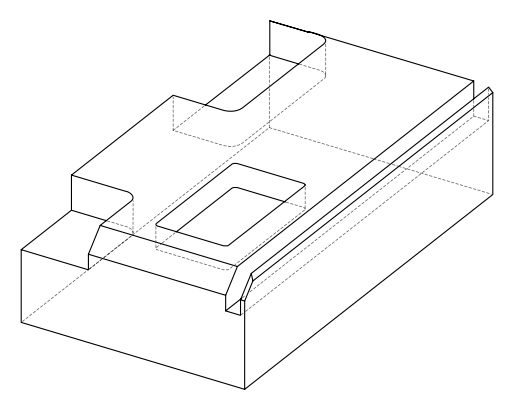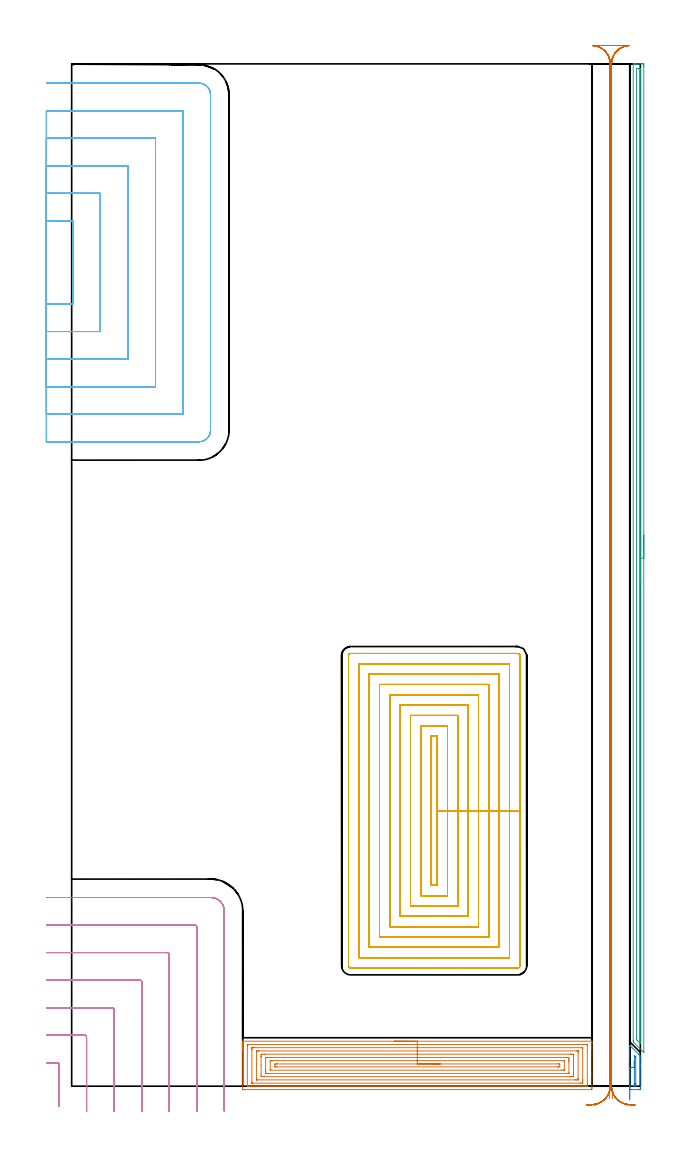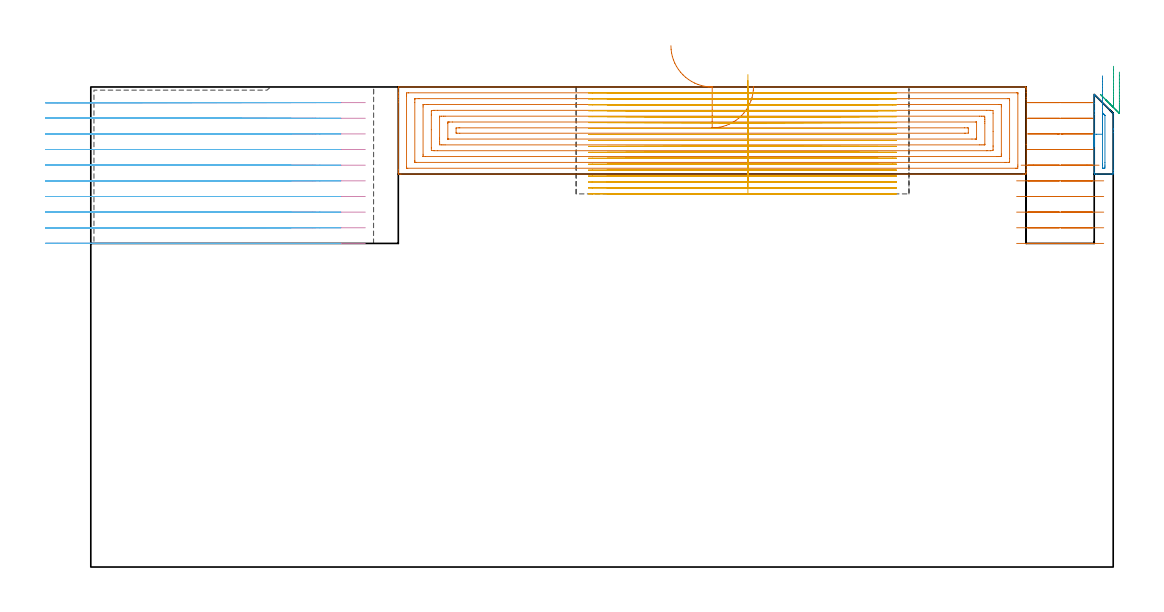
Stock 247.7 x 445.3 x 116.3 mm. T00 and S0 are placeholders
(PLAN: 7 operations, 3 tool changes, 186.8 min)
(1 AREA_MILL | FG_CHAMFER_SURFACE | UGT0205_001 | 10.03 min | 37419 mm3)
(2 AREA_MILL_1 | FG_CHAMFER_SURFACE_1 | UGT0205_001 | 0.53 min | 2422 mm3)
(3 AREA_MILL_2 | FG_CHAMFER_SURFACE_2 | UGT0205_001 | 7.03 min | 8732 mm3)
(4 MILL_CORNER_NOTCH_RECTANGULAR | CORNER_NOTCH_RECTANGULAR | NXT0201_012 | Follow Part, ap 4, ae 75% | 15.45 min | 251354 mm3)
(5 MILL_RECTANGULAR_POCKET | POCKET_RECTANGULAR_STRAIGHT | NXT0201_008 | Follow Part, ap 1.5, ae 75% | 93.04 min | 298249 mm3)
(6 MILL_SLOT | SLOT_PARTIAL_RECTANGULAR | NXT0201_012 | Follow Part, ap 4, ae 75% | 41.47 min | 444344 mm3)
(7 MILL_RECTANGULAR_SLOT | SLOT_RECTANGULAR | NXT0201_012 | Follow Part, ap 4, ae 75% | 19.19 min | 274586 mm3)
(TOOL UGT0205_001 | Chamfer Mill 20 x 3 x 45 deg. | D20 FL50 Z2)
(TOOL NXT0201_012 | ENDMILL 16mm [2P460-1600-NA 1630] | D16 FL38 Z6)
(TOOL NXT0201_008 | ENDMILL 6mm [2P460-0600-NA 1630] | D6 FL26 Z6)
(OP 1 AREA_MILL)
G17 G21 G94 G90
T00 M6
G54
G17 G0 G90 X140.55 Y19.6 S1061 M3
G43 Z126.3 H0
G94 G1 X140.588 Z125.428 F250.
X140.702 Z124.563
X140.891 Z123.712
X141.153 Z122.88
X141.487 Z122.074
X141.89 Z121.3
X142.359 Z120.564
X142.89 Z119.872
X143.479 Z119.229
X144.122 Z118.639
X144.814 Z118.108
X145.55 Z117.64
X146.324 Z117.237
X147.13 Z116.903
X147.962 Z116.641
X148.814 Z116.452
X149.678 Z116.338
X150.55 Z116.3
X226.436
X226.59 Y19.594 Z116.293
X226.6 Y19.284 Z115.984
Y18.935 Z115.634
Y18.289 Z114.984
Y17.087 Z113.784
Y16.53 Z113.224
Y5.669 Z102.367
Y-0.469 Z96.229
X226.595 Y-1.07 Z95.628
X226.59 Y-1.492 Z95.206
X226.423 Y-1.496 Z95.202
X225.99 Y-1.5 Z95.2
X75.11
X74.677 Y-1.496 Z95.202
X74.51 Y-1.492 Z95.206
X74.505 Y-1.07 Z95.628
X74.5 Y-0.468 Z96.229
Y15.928 Z112.623
Y16.53 Z113.224
Y17.087 Z113.784
Y17.41 Z114.106
Y17.967 Z114.663
Y18.289 Z114.984
Y19.285 Z115.984
X74.51 Y19.594 Z116.293
X74.664 Y19.6 Z116.3
X150.55
Y18.186 Z114.886
X224.31 Y18.185 Z114.885
X224.567 Y18.18 Z114.88
X224.59 Y18.178 Z114.878
X224.595 Y18.159 Z114.859
X224.599 Y18.128 Z114.828
X224.6 Y18.098 Z114.798
Y17.9 Z114.6
X224.599 Y0.69 Z97.39
X224.597 Y0.303 Z97.003
X224.588 Y-0.079 Z96.621
X224.204 Y-0.084 Z96.616
X224.099 Y-0.085 Z96.615
X76.79
X76.533 Y-0.08 Z96.62
X76.51 Y-0.078 Z96.622
X76.505 Y-0.059 Z96.641
X76.501 Y-0.028 Z96.672
X76.5 Y0.001 Z96.701
Y0.2 Z96.9
X76.501 Y17.41 Z114.11
X76.503 Y17.797 Z114.497
X76.512 Y18.179 Z114.879
X76.896 Y18.184 Z114.884
X77.001 Y18.185 Z114.885
X150.55 Y18.186 Z114.886
Y16.771 Z113.471
X222.174
X222.419 Y16.77 Z113.47
X222.5 Y16.768 Z113.468
X222.563 Y16.765 Z113.465
X222.59 Y16.755 Z113.455
X222.593 Y16.708 Z113.408
X222.597 Y16.53 Z113.23
X222.6 Y16.351 Z113.051
Y2.272 Z98.972
X222.598 Y1.57 Z98.27
X222.596 Y1.396 Z98.096
X222.591 Y1.339 Z98.039
X222.541 Y1.335 Z98.035
X222.419 Y1.333 Z98.033
X221.771 Y1.329 Z98.029
X221.526
X78.926
X78.681 Y1.33 Z98.03
X78.6 Y1.332 Z98.032
X78.537 Y1.335 Z98.035
X78.51 Y1.345 Z98.045
X78.507 Y1.392 Z98.092
X78.503 Y1.57 Z98.27
X78.5 Y1.749 Z98.449
Y15.828 Z112.528
X78.502 Y16.53 Z113.23
X78.504 Y16.704 Z113.404
X78.51 Y16.761 Z113.461
X78.559 Y16.764 Z113.464
X78.681 Y16.767 Z113.467
X79.329 Y16.771 Z113.471
X79.574
X150.55
Y15.357 Z112.057
X220.037
X220.472 Y15.355 Z112.055
X220.567 Y15.352 Z112.052
X220.583 Y15.351 Z112.051
X220.59 Y15.341 Z112.041
X220.594 Y15.294 Z111.994
X220.597 Y15.196 Z111.896
X220.6 Y14.803 Z111.503
Y3.33 Z100.03
X220.596 Y2.907 Z99.607
X220.593 Y2.801 Z99.501
X220.59 Y2.754 Z99.454
X220.535 Y2.75 Z99.45
X220.333 Y2.746 Z99.446
X219.741 Y2.743 Z99.443
X219.444
X81.063
X80.628 Y2.745 Z99.445
X80.533 Y2.747 Z99.447
X80.517 Y2.749 Z99.449
X80.51 Y2.758 Z99.458
X80.506 Y2.806 Z99.506
X80.503 Y2.904 Z99.604
X80.5 Y3.297 Z99.997
Y14.77 Z111.47
X80.504 Y15.193 Z111.893
X80.507 Y15.299 Z111.999
X80.51 Y15.346 Z112.046
X80.566 Y15.35 Z112.05
X80.767 Y15.354 Z112.054
X81.36 Y15.357 Z112.057
X81.656
X150.55
Y13.943 Z110.643
X217.062
X217.904 Y13.94 Z110.64
X217.955 Y13.938 Z110.638
X218.59 Y13.89 Z110.59
X218.598 Y13.255 Z109.955
X218.6 Y8.854 Z105.554
Y5.334 Z102.034
X218.599 Y5.09 Z101.79
X218.596 Y4.458 Z101.158
X218.59 Y4.21 Z100.91
X218.004 Y4.162 Z100.862
X217.955 Y4.16 Z100.86
X217.116 Y4.157 Z100.857
X217.062
X84.038
X83.197 Y4.16 Z100.86
X83.145 Y4.162 Z100.862
X82.51 Y4.21 Z100.91
X82.502 Y4.845 Z101.545
X82.5 Y9.246 Z105.946
Y12.766 Z109.466
X82.501 Y13.01 Z109.71
X82.504 Y13.642 Z110.342
X82.51 Y13.89 Z110.59
X83.096 Y13.938 Z110.638
X83.145 Y13.94 Z110.64
X83.984 Y13.943 Z110.643
X84.038
X150.55
Y12.529 Z109.229
X215.277
X215.766 Y12.528 Z109.228
X216.169 Y12.525 Z109.225
X216.565 Y12.522 Z109.222
X216.59 Y12.13 Z108.83
X216.597 Y11.708 Z108.408
X216.599 Y11.25 Z107.95
X216.6 Y10.825 Z107.525
X216.599 Y5.758 Z102.458
X216.597 Y5.652 Z102.352
X216.593 Y5.599 Z102.299
X216.59 Y5.579 Z102.279
X216.568 Y5.577 Z102.277
X216.169 Y5.573 Z102.273
X215.681 Y5.571 Z102.271
X215.277
X85.823
X85.335 Y5.572 Z102.272
X84.931 Y5.575 Z102.275
X84.535 Y5.578 Z102.278
X84.51 Y5.97 Z102.67
X84.503 Y6.392 Z103.092
X84.501 Y6.85 Z103.55
X84.5 Y7.274 Z103.974
X84.501 Y12.342 Z109.042
X84.503 Y12.448 Z109.148
X84.507 Y12.501 Z109.201
X84.51 Y12.521 Z109.221
X84.532 Y12.523 Z109.223
X84.931 Y12.527 Z109.227
X85.419 Y12.529 Z109.229
X85.823
X150.55
Y11.115 Z107.815
X214.384 Y11.114 Z107.814
X214.522
X214.57 Y11.111 Z107.811
X214.588 Y11.108 Z107.808
X214.594 Y11.1 Z107.8
X214.597 Y11.085 Z107.785
X214.6 Y11.037 Z107.737
X214.599 Y7.304 Z104.004
X214.597 Y7.162 Z103.862
X214.592 Y7.049 Z103.749
X214.587 Y6.991 Z103.691
X214.571 Y6.99 Z103.69
X214.384 Y6.986 Z103.686
X214.246 Y6.985 Z103.685
X213.491
X86.716
X86.578 Y6.986 Z103.686
X86.53 Y6.989 Z103.689
X86.512 Y6.992 Z103.692
X86.506 Y7. Z103.7
X86.503 Y7.015 Z103.715
X86.5 Y7.063 Z103.763
X86.501 Y10.796 Z107.496
X86.503 Y10.938 Z107.638
X86.508 Y11.051 Z107.751
X86.513 Y11.109 Z107.809
X86.529 Y11.11 Z107.81
X86.716 Y11.113 Z107.813
X86.854 Y11.114 Z107.814
X87.609 Y11.115 Z107.815
X150.55
Y9.7 Z106.4
X211.705
X212.389 Y9.697 Z106.397
X212.598 Y9.693 Z106.393
X212.6 Y9.49 Z106.19
Y8.61 Z105.31
X212.598 Y8.407 Z105.107
X211.918 Y8.401 Z105.101
X211.705 Y8.4 Z105.1
X89.395
X88.712 Y8.403 Z105.103
X88.502 Y8.407 Z105.107
X88.5 Y8.612 Z105.312
Y9.49 Z106.19
X88.502 Y9.693 Z106.393
X89.182 Y9.699 Z106.399
X89.395 Y9.7 Z106.4
X150.55
X151.422 Z106.438
X152.287 Z106.552
X153.138 Z106.741
X153.97 Z107.004
X154.776 Z107.337
X155.55 Z107.74
X156.286 Z108.209
X156.978 Z108.74
X157.621 Z109.329
X158.21 Z109.973
X158.742 Z110.665
X159.21 Z111.4
X159.613 Z112.174
X159.947 Z112.98
X160.209 Z113.812
X160.398 Z114.664
X160.512 Z115.529
X160.55 Z116.4
G0 Z126.3
M5
M2
(OP 2 AREA_MILL_1)
G17 G21 G94 G90
T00 M6
G54
G17 G0 G90 X243.1 Y-5.992 S1061 M3
G43 Z126.3 H0
Z104.846
G94 G1 Y-5.349 Z104.257 F250.
Y-4.657 Z103.726
Y-3.921 Z103.257
Y-3.147 Z102.854
Y-2.341 Z102.52
Y-1.509 Z102.258
Y-0.658 Z102.069
Y0.207 Z101.955
Y1.079 Z101.917
Y1.95 Z101.955
Y2.815 Z102.069
Y3.667 Z102.258
Y4.499 Z102.52
Y5.305 Z102.854
Y6.079 Z103.257
Y6.815 Z103.726
Y7.507 Z104.257
Y8.15 Z104.846
Y12.985 Z109.679
Y13.7 Z110.398
Y13.864 Z110.562
Y15.623 Z112.319
Y17.381 Z114.079
Y17.617 Z114.314
Y17.645 Z114.342
X243.11 Y17.783 Z114.477
X243.154 Y17.747 Z114.445
X247.037 Y13.864 Z110.561
X247.7 Y13.201 Z109.9
Y9.469 Z106.166
Y9.304 Z106.002
Y8.59 Z105.283
Y-0.56 Z96.137
X247.696 Y-1.081 Z95.615
X247.691 Y-1.491 Z95.205
X247.591 Y-1.494 Z95.203
X247.174 Y-1.5 Z95.2
X243.626
X243.209 Y-1.494 Z95.203
X243.109 Y-1.491 Z95.205
X243.1 Y-1.081 Z95.615
Y8.15 Z104.846
X243.626 Y8.149 Z104.849
X245.1 Y8.15 Z104.85
X245.101 Y12.985 Z109.685
X245.102 Y13.281 Z109.981
X245.106 Y13.324 Z110.024
X245.108 Y13.33 Z110.03
X245.192 Y13.251 Z109.951
X245.333 Y13.116 Z109.816
X245.4 Y13.05 Z109.75
X245.465 Y12.985 Z109.685
X245.528 Y12.92 Z109.62
X245.646 Y12.792 Z109.492
X245.69 Y12.741 Z109.441
X245.694 Y12.725 Z109.425
X245.699 Y12.689 Z109.389
X245.7 Y1.259 Z97.959
X245.699 Y0.677 Z97.377
X245.698 Y0.382 Z97.082
X245.69 Y0.083 Z96.783
X245.679 Y-0.079 Z96.621
X245.592 Y-0.081 Z96.619
X245.4 Y-0.082 Z96.618
X245.277 Y-0.08 Z96.62
X245.11 Y-0.069 Z96.631
X245.107 Y-0.023 Z96.677
X245.102 Y0.094 Z96.794
X245.1 Y0.677 Z97.377
Y0.975 Z97.675
Y8.15 Z104.85
Y8.739 Z105.493
Y9.27 Z106.185
Y9.739 Z106.921
Y10.142 Z107.695
Y10.476 Z108.501
Y10.738 Z109.333
Y10.927 Z110.185
Y11.041 Z111.049
Y11.079 Z111.921
Y11.041 Z112.793
Y10.927 Z113.657
Y10.738 Z114.509
Y10.476 Z115.341
Y10.142 Z116.147
Y9.739 Z116.921
Y9.27 Z117.657
Y8.739 Z118.349
Y8.15 Z118.992
G0 Z126.3
M5
M2
(OP 3 AREA_MILL_2)
G17 G21 G94 G90
T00 M6
G54
G17 G0 G90 X249.2 Y240. S1061 M3
G43 Z126.3 H0
Z119.9
G94 G1 Y239.962 Z119.028 F250.
Y239.848 Z118.164
Y239.659 Z117.312
Y239.397 Z116.48
Y239.063 Z115.674
Y238.66 Z114.9
Y238.192 Z114.164
Y237.66 Z113.472
Y237.071 Z112.829
Y236.428 Z112.24
Y235.736 Z111.708
Y235. Z111.24
Y234.226 Z110.837
Y233.42 Z110.503
Y232.588 Z110.241
Y231.737 Z110.052
Y230.872 Z109.938
Y230. Z109.9
Y15.225
X249.199 Y14.863 Z109.901
X249.198 Y14.822 Z109.902
X249.191 Y14.714 Z109.905
X249.117 Y14.785 Z109.981
X249.037 Y14.863 Z110.061
X244.755 Y19.145 Z114.345
X244.646 Y19.256 Z114.454
X244.607 Y19.3 Z114.493
X244.6 Y19.772 Z114.5
Y445.138
X244.602 Y445.291 Z114.488
X244.63 Y445.3 Z114.461
X244.983 Z114.116
X245.368 Z113.731
X246.013 Z113.082
X247.223 Z111.874
X247.787 Z111.307
X248.391 Z110.704
X248.674 Y445.297 Z110.421
X249.191 Y445.292 Z109.905
X249.194 Y445.215 Z109.903
X249.199 Y444.691 Z109.901
X249.2 Y444.161 Z109.9
Y230.
X247.786 Z111.314
Y18.881
X247.784 Y18.658 Z111.317
X247.781 Y18.604 Z111.319
X247.78 Y18.587 Z111.32
X247.773 Y18.589 Z111.327
X247.717 Y18.638 Z111.383
X247.663 Y18.689 Z111.437
X247.47 Y18.88 Z111.63
X246.9 Y19.45 Z112.2
X246.578 Y19.772 Z112.522
X246.253 Y20.104 Z112.847
X246.036 Y20.326 Z113.064
X246.021 Y20.442 Z113.079
X246.014 Y20.664 Z113.086
Y442.905
X246.016 Y443.129 Z113.084
X246.019 Y443.24 Z113.081
X246.021 Y443.286 Z113.079
X246.117 Y443.29 Z112.983
X246.51 Y443.298 Z112.59
X246.9 Y443.299 Z112.2
X247.396 Z111.704
X247.646 Y443.295 Z111.454
X247.745 Y443.29 Z111.355
X247.779 Y443.286 Z111.321
X247.781 Y443.239 Z111.319
X247.784 Y443.129 Z111.316
X247.786 Y442.907 Z111.314
Y230.
Y229.128 Z111.352
Y228.264 Z111.466
Y227.412 Z111.655
Y226.58 Z111.917
Y225.774 Z112.251
Y225. Z112.654
Y224.264 Z113.123
Y223.572 Z113.654
Y222.929 Z114.243
Y222.34 Z114.886
Y221.809 Z115.578
Y221.34 Z116.314
Y220.937 Z117.088
Y220.603 Z117.894
Y220.341 Z118.726
Y220.152 Z119.578
Y220.038 Z120.443
Y220. Z121.314
G0 Z126.3
M5
M2
(OP 4 MILL_CORNER_NOTCH_RECTANGULAR)
G17 G21 G94 G90
T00 M6
G54
G17 G0 G90 X-5.5 Y-8.809 S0 M3
G43 Z126.3 H1
Z112.512
G94 G1 Y-5.809 F250.
Y9.406 F500.
G3 X-6.294 Y10.2 R0.8
G1 X-8.
X-11. F250.
G0 Z126.3
X6.513 Y-11.
Z112.512
G1 X6.501 Y-8.
X6.5 Y-7.746 F500.
Y21.406
G3 X5.706 Y22.2 R0.8
G1 X-8.
X-11. F250.
G0 Z126.3
X18.517 Y-11.
Z112.512
G1 X18.501 Y-8.
X18.5 Y-7.746 F500.
Y33.405
G3 X17.705 Y34.2 R0.8
G1 X-8.
X-11. F250.
G0 Z126.3
X30.522 Y-11.
Z112.512
G1 X30.501 Y-8.
X30.5 Y-7.746 F500.
Y45.405
G3 X29.705 Y46.2 R0.8
G1 X-8.
X-11. F250.
G0 Z126.3
X42.533 Y-11.
Z112.512
G1 X42.501 Y-8.
G2 X42.5 Y-7.746 R24. F500.
G1 Y57.405
G3 X41.705 Y58.2 R0.8
G1 X-8.
X-11. F250.
G0 Z126.3
X54.566 Y-10.999
Z112.512
G1 X54.503 Y-8.
G2 X54.5 Y-7.746 R12. F500.
G1 Y69.404
G3 X53.704 Y70.2 R0.8
G1 X-8.
X-11. F250.
G0 Z126.3
X66.5 Y-10.746
Z112.512
G1 Y-7.746
Y76.3 F500.
G3 X60.6 Y82.2 R5.9
G1 X-8.
X-11. F250.
G0 Z126.3
X-5.5 Y-8.809
Z108.721
G1 Y-5.809
Y9.406 F500.
G3 X-6.294 Y10.2 R0.8
G1 X-8.
X-11. F250.
G0 Z126.3
X6.513 Y-11.
Z108.721
G1 X6.501 Y-8.
X6.5 Y-7.746 F500.
Y21.406
G3 X5.706 Y22.2 R0.8
G1 X-8.
X-11. F250.
G0 Z126.3
X18.517 Y-11.
Z108.721
G1 X18.501 Y-8.
X18.5 Y-7.746 F500.
Y33.405
G3 X17.705 Y34.2 R0.8
G1 X-8.
X-11. F250.
G0 Z126.3
X30.522 Y-11.
Z108.721
G1 X30.501 Y-8.
X30.5 Y-7.746 F500.
Y45.405
G3 X29.705 Y46.2 R0.8
G1 X-8.
X-11. F250.
G0 Z126.3
X42.533 Y-11.
Z108.721
G1 X42.501 Y-8.
G2 X42.5 Y-7.746 R24. F500.
G1 Y57.405
G3 X41.705 Y58.2 R0.8
G1 X-8.
X-11. F250.
G0 Z126.3
X54.566 Y-10.999
Z108.721
G1 X54.503 Y-8.
G2 X54.5 Y-7.746 R12. F500.
G1 Y69.404
G3 X53.704 Y70.2 R0.8
G1 X-8.
X-11. F250.
G0 Z126.3
X66.5 Y-10.746
Z108.721
G1 Y-7.746
Y76.3 F500.
G3 X60.6 Y82.2 R5.9
G1 X-8.
X-11. F250.
G0 Z126.3
X-5.5 Y-8.809
Z104.931
G1 Y-5.809
Y9.406 F500.
G3 X-6.294 Y10.2 R0.8
G1 X-8.
X-11. F250.
G0 Z126.3
X6.513 Y-11.
Z104.931
G1 X6.501 Y-8.
X6.5 Y-7.746 F500.
Y21.406
G3 X5.706 Y22.2 R0.8
G1 X-8.
X-11. F250.
G0 Z126.3
X18.517 Y-11.
Z104.931
G1 X18.501 Y-8.
X18.5 Y-7.746 F500.
Y33.405
G3 X17.705 Y34.2 R0.8
G1 X-8.
X-11. F250.
G0 Z126.3
X30.522 Y-11.
Z104.931
G1 X30.501 Y-8.
X30.5 Y-7.746 F500.
Y45.405
G3 X29.705 Y46.2 R0.8
G1 X-8.
X-11. F250.
G0 Z126.3
X42.533 Y-11.
Z104.931
G1 X42.501 Y-8.
G2 X42.5 Y-7.746 R24. F500.
G1 Y57.405
G3 X41.705 Y58.2 R0.8
G1 X-8.
X-11. F250.
G0 Z126.3
X54.566 Y-10.999
Z104.931
G1 X54.503 Y-8.
G2 X54.5 Y-7.746 R12. F500.
G1 Y69.404
G3 X53.704 Y70.2 R0.8
G1 X-8.
X-11. F250.
G0 Z126.3
X66.5 Y-10.746
Z104.931
G1 Y-7.746
Y76.3 F500.
G3 X60.6 Y82.2 R5.9
G1 X-8.
X-11. F250.
G0 Z126.3
X-5.5 Y-8.809
Z101.141
G1 Y-5.809
Y9.406 F500.
G3 X-6.294 Y10.2 R0.8
G1 X-8.
X-11. F250.
G0 Z126.3
X6.5 Y-11.
Z101.141
G1 Y-8.
Y21.406 F500.
G3 X5.706 Y22.2 R0.8
G1 X-8.
X-11. F250.
G0 Z126.3
X18.5 Y-11.
Z101.141
G1 Y-8.
Y33.405 F500.
G3 X17.705 Y34.2 R0.8
G1 X-8.
X-11. F250.
G0 Z126.3
X30.5 Y-11.
Z101.141
G1 Y-8.
Y45.405 F500.
G3 X29.705 Y46.2 R0.8
G1 X-8.
X-11. F250.
G0 Z126.3
X42.5 Y-11.
Z101.141
G1 Y-8.
Y57.405 F500.
G3 X41.705 Y58.2 R0.8
G1 X-8.
X-11. F250.
G0 Z126.3
X54.5 Y-11.
Z101.141
G1 Y-8.
Y69.404 F500.
G3 X53.704 Y70.2 R0.8
G1 X-8.
X-11. F250.
G0 Z126.3
X66.5 Y-11.
Z101.141
G1 Y-8.
Y76.3 F500.
G3 X60.6 Y82.2 R5.9
G1 X-8.
X-11. F250.
G0 Z126.3
X-5.5 Y-8.809
Z97.351
G1 Y-5.809
Y9.406 F500.
G3 X-6.294 Y10.2 R0.8
G1 X-8.
X-11. F250.
G0 Z126.3
X6.5 Y-11.
Z97.351
G1 Y-8.
Y21.406 F500.
G3 X5.706 Y22.2 R0.8
G1 X-8.
X-11. F250.
G0 Z126.3
X18.5 Y-11.
Z97.351
G1 Y-8.
Y33.405 F500.
G3 X17.705 Y34.2 R0.8
G1 X-8.
X-11. F250.
G0 Z126.3
X30.5 Y-11.
Z97.351
G1 Y-8.
Y45.405 F500.
G3 X29.705 Y46.2 R0.8
G1 X-8.
X-11. F250.
G0 Z126.3
X42.5 Y-11.
Z97.351
G1 Y-8.
Y57.405 F500.
G3 X41.705 Y58.2 R0.8
G1 X-8.
X-11. F250.
G0 Z126.3
X54.5 Y-11.
Z97.351
G1 Y-8.
Y69.404 F500.
G3 X53.704 Y70.2 R0.8
G1 X-8.
X-11. F250.
G0 Z126.3
X66.5 Y-11.
Z97.351
G1 Y-8.
Y76.3 F500.
G3 X60.6 Y82.2 R5.9
G1 X-8.
X-11. F250.
G0 Z126.3
X-5.5 Y-8.809
Z93.561
G1 Y-5.809
Y9.406 F500.
G3 X-6.294 Y10.2 R0.8
G1 X-8.
X-11. F250.
G0 Z126.3
X6.5 Y-11.
Z93.561
G1 Y-8.
Y21.406 F500.
G3 X5.706 Y22.2 R0.8
G1 X-8.
X-11. F250.
G0 Z126.3
X18.5 Y-11.
Z93.561
G1 Y-8.
Y33.405 F500.
G3 X17.705 Y34.2 R0.8
G1 X-8.
X-11. F250.
G0 Z126.3
X30.5 Y-11.
Z93.561
G1 Y-8.
Y45.405 F500.
G3 X29.705 Y46.2 R0.8
G1 X-8.
X-11. F250.
G0 Z126.3
X42.5 Y-11.
Z93.561
G1 Y-8.
Y57.405 F500.
G3 X41.705 Y58.2 R0.8
G1 X-8.
X-11. F250.
G0 Z126.3
X54.5 Y-11.
Z93.561
G1 Y-8.
Y69.404 F500.
G3 X53.704 Y70.2 R0.8
G1 X-8.
X-11. F250.
G0 Z126.3
X66.5 Y-11.
Z93.561
G1 Y-8.
Y76.3 F500.
G3 X60.6 Y82.2 R5.9
G1 X-8.
X-11. F250.
G0 Z126.3
X-5.5 Y-8.809
Z89.771
G1 Y-5.809
Y9.406 F500.
G3 X-6.294 Y10.2 R0.8
G1 X-8.
X-11. F250.
G0 Z126.3
X6.5 Y-11.
Z89.771
G1 Y-8.
Y21.406 F500.
G3 X5.706 Y22.2 R0.8
G1 X-8.
X-11. F250.
G0 Z126.3
X18.5 Y-11.
Z89.771
G1 Y-8.
Y33.405 F500.
G3 X17.705 Y34.2 R0.8
G1 X-8.
X-11. F250.
G0 Z126.3
X30.5 Y-11.
Z89.771
G1 Y-8.
Y45.405 F500.
G3 X29.705 Y46.2 R0.8
G1 X-8.
X-11. F250.
G0 Z126.3
X42.5 Y-11.
Z89.771
G1 Y-8.
Y57.405 F500.
G3 X41.705 Y58.2 R0.8
G1 X-8.
X-11. F250.
G0 Z126.3
X54.5 Y-11.
Z89.771
G1 Y-8.
Y69.404 F500.
G3 X53.704 Y70.2 R0.8
G1 X-8.
X-11. F250.
G0 Z126.3
X66.5 Y-11.
Z89.771
G1 Y-8.
Y76.3 F500.
G3 X60.6 Y82.2 R5.9
G1 X-8.
X-11. F250.
G0 Z126.3
X-5.5 Y-8.809
Z85.98
G1 Y-5.809
Y9.406 F500.
G3 X-6.294 Y10.2 R0.8
G1 X-8.
X-11. F250.
G0 Z126.3
X6.5 Y-11.
Z85.98
G1 Y-8.
Y21.406 F500.
G3 X5.706 Y22.2 R0.8
G1 X-8.
X-11. F250.
G0 Z126.3
X18.5 Y-11.
Z85.98
G1 Y-8.
Y33.405 F500.
G3 X17.705 Y34.2 R0.8
G1 X-8.
X-11. F250.
G0 Z126.3
X30.5 Y-11.
Z85.98
G1 Y-8.
Y45.405 F500.
G3 X29.705 Y46.2 R0.8
G1 X-8.
X-11. F250.
G0 Z126.3
X42.5 Y-11.
Z85.98
G1 Y-8.
Y57.405 F500.
G3 X41.705 Y58.2 R0.8
G1 X-8.
X-11. F250.
G0 Z126.3
X54.5 Y-11.
Z85.98
G1 Y-8.
Y69.404 F500.
G3 X53.704 Y70.2 R0.8
G1 X-8.
X-11. F250.
G0 Z126.3
X66.5 Y-11.
Z85.98
G1 Y-8.
Y76.3 F500.
G3 X60.6 Y82.2 R5.9
G1 X-8.
X-11. F250.
G0 Z126.3
X-5.5 Y-8.809
Z82.19
G1 Y-5.809
Y9.406 F500.
G3 X-6.294 Y10.2 R0.8
G1 X-8.
X-11. F250.
G0 Z126.3
X6.5 Y-11.
Z82.19
G1 Y-8.
Y21.406 F500.
G3 X5.706 Y22.2 R0.8
G1 X-8.
X-11. F250.
G0 Z126.3
X18.5 Y-11.
Z82.19
G1 Y-8.
Y33.405 F500.
G3 X17.705 Y34.2 R0.8
G1 X-8.
X-11. F250.
G0 Z126.3
X30.5 Y-11.
Z82.19
G1 Y-8.
Y45.405 F500.
G3 X29.705 Y46.2 R0.8
G1 X-8.
X-11. F250.
G0 Z126.3
X42.5 Y-11.
Z82.19
G1 Y-8.
Y57.405 F500.
G3 X41.705 Y58.2 R0.8
G1 X-8.
X-11. F250.
G0 Z126.3
X54.5 Y-11.
Z82.19
G1 Y-8.
Y69.404 F500.
G3 X53.704 Y70.2 R0.8
G1 X-8.
X-11. F250.
G0 Z126.3
X66.5 Y-11.
Z82.19
G1 Y-8.
Y76.3 F500.
G3 X60.6 Y82.2 R5.9
G1 X-8.
X-11. F250.
G0 Z126.3
X-5.5 Y-8.809
Z78.4
G1 Y-5.809
Y9.406 F500.
G3 X-6.294 Y10.2 R0.8
G1 X-8.
X-11. F250.
G0 Z126.3
X6.5 Y-11.
Z78.4
G1 Y-8.
Y21.406 F500.
G3 X5.706 Y22.2 R0.8
G1 X-8.
X-11. F250.
G0 Z126.3
X18.5 Y-11.
Z78.4
G1 Y-8.
Y33.405 F500.
G3 X17.705 Y34.2 R0.8
G1 X-8.
X-11. F250.
G0 Z126.3
X30.5 Y-11.
Z78.4
G1 Y-8.
Y45.405 F500.
G3 X29.705 Y46.2 R0.8
G1 X-8.
X-11. F250.
G0 Z126.3
X42.5 Y-11.
Z78.4
G1 Y-8.
Y57.405 F500.
G3 X41.705 Y58.2 R0.8
G1 X-8.
X-11. F250.
G0 Z126.3
X54.5 Y-11.
Z78.4
G1 Y-8.
Y69.404 F500.
G3 X53.704 Y70.2 R0.8
G1 X-8.
X-11. F250.
G0 Z126.3
X66.5 Y-11.
Z78.4
G1 Y-8.
Y76.3 F500.
G3 X60.6 Y82.2 R5.9
G1 X-8.
X-11. F250.
G0 Z126.3
M5
M2
(OP 5 MILL_RECTANGULAR_POCKET)
G17 G21 G94 G90
T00 M6
G54
G17 G0 G90 X159.2 Y103.433 S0 M3
G43 Z126.3 H1
Z119.302
G94 G1 Y120. Z114.863 F250.
Y152.5 F500.
X156.6
Y87.5
X159.2
Y120.
X163.7
Y157.
X152.1
Y83.
X163.7
Y120.
X168.2
Y161.5
X147.6
Y78.5
X168.2
Y120.
X172.7
Y166.
X143.1
Y74.
X172.7
Y120.
X177.2
Y170.5
X138.6
Y69.5
X177.2
Y120.
X181.7
Y175.
X134.1
Y65.
X181.7
Y120.
X186.2
Y179.5
X129.6
Y60.5
X186.2
Y120.
X190.7
Y184.
X125.1
Y56.
X190.7
Y120.
X195.2
Y187.6
G3 X194.3 Y188.5 R0.9
G1 X121.5
G3 X120.6 Y187.6 R0.9
G1 Y52.4
G3 X121.5 Y51.5 R0.9
G1 X194.3
G3 X195.2 Y52.4 R0.9
G1 Y120.
Y121.
G0 X159.2 Y103.433 Z117.863
G1 Y120. Z113.424 F250.
Y152.5 F500.
X156.6
Y87.5
X159.2
Y120.
X163.7
Y157.
X152.1
Y83.
X163.7
Y120.
X168.2
Y161.5
X147.6
Y78.5
X168.2
Y120.
X172.7
Y166.
X143.1
Y74.
X172.7
Y120.
X177.2
Y170.5
X138.6
Y69.5
X177.2
Y120.
X181.7
Y175.
X134.1
Y65.
X181.7
Y120.
X186.2
Y179.5
X129.6
Y60.5
X186.2
Y120.
X190.7
Y184.
X125.1
Y56.
X190.7
Y120.
X195.2
Y187.6
G3 X194.3 Y188.5 R0.9
G1 X121.5
G3 X120.6 Y187.6 R0.9
G1 Y52.4
G3 X121.5 Y51.5 R0.9
G1 X194.3
G3 X195.2 Y52.4 R0.9
G1 Y120.
Y121.
G0 X159.2 Y103.433 Z116.424
G1 Y120. Z111.985 F250.
Y152.5 F500.
X156.6
Y87.5
X159.2
Y120.
X163.7
Y157.
X152.1
Y83.
X163.7
Y120.
X168.2
Y161.5
X147.6
Y78.5
X168.2
Y120.
X172.7
Y166.
X143.1
Y74.
X172.7
Y120.
X177.2
Y170.5
X138.6
Y69.5
X177.2
Y120.
X181.7
Y175.
X134.1
Y65.
X181.7
Y120.
X186.2
Y179.5
X129.6
Y60.5
X186.2
Y120.
X190.7
Y184.
X125.1
Y56.
X190.7
Y120.
X195.2
Y187.6
G3 X194.3 Y188.5 R0.9
G1 X121.5
G3 X120.6 Y187.6 R0.9
G1 Y52.4
G3 X121.5 Y51.5 R0.9
G1 X194.3
G3 X195.2 Y52.4 R0.9
G1 Y120.
Y121.
G0 X159.2 Y103.433 Z114.985
G1 Y120. Z110.546 F250.
Y152.5 F500.
X156.6
Y87.5
X159.2
Y120.
X163.7
Y157.
X152.1
Y83.
X163.7
Y120.
X168.2
Y161.5
X147.6
Y78.5
X168.2
Y120.
X172.7
Y166.
X143.1
Y74.
X172.7
Y120.
X177.2
Y170.5
X138.6
Y69.5
X177.2
Y120.
X181.7
Y175.
X134.1
Y65.
X181.7
Y120.
X186.2
Y179.5
X129.6
Y60.5
X186.2
Y120.
X190.7
Y184.
X125.1
Y56.
X190.7
Y120.
X195.2
Y187.6
G3 X194.3 Y188.5 R0.9
G1 X121.5
G3 X120.6 Y187.6 R0.9
G1 Y52.4
G3 X121.5 Y51.5 R0.9
G1 X194.3
G3 X195.2 Y52.4 R0.9
G1 Y120.
Y121.
G0 X159.2 Y103.433 Z113.546
G1 Y120. Z109.107 F250.
Y152.5 F500.
X156.6
Y87.5
X159.2
Y120.
X163.7
Y157.
X152.1
Y83.
X163.7
Y120.
X168.2
Y161.5
X147.6
Y78.5
X168.2
Y120.
X172.7
Y166.
X143.1
Y74.
X172.7
Y120.
X177.2
Y170.5
X138.6
Y69.5
X177.2
Y120.
X181.7
Y175.
X134.1
Y65.
X181.7
Y120.
X186.2
Y179.5
X129.6
Y60.5
X186.2
Y120.
X190.7
Y184.
X125.1
Y56.
X190.7
Y120.
X195.2
Y187.6
G3 X194.3 Y188.5 R0.9
G1 X121.5
G3 X120.6 Y187.6 R0.9
G1 Y52.4
G3 X121.5 Y51.5 R0.9
G1 X194.3
G3 X195.2 Y52.4 R0.9
G1 Y120.
Y121.
G0 X159.2 Y103.433 Z112.107
G1 Y120. Z107.668 F250.
Y152.5 F500.
X156.6
Y87.5
X159.2
Y120.
X163.7
Y157.
X152.1
Y83.
X163.7
Y120.
X168.2
Y161.5
X147.6
Y78.5
X168.2
Y120.
X172.7
Y166.
X143.1
Y74.
X172.7
Y120.
X177.2
Y170.5
X138.6
Y69.5
X177.2
Y120.
X181.7
Y175.
X134.1
Y65.
X181.7
Y120.
X186.2
Y179.5
X129.6
Y60.5
X186.2
Y120.
X190.7
Y184.
X125.1
Y56.
X190.7
Y120.
X195.2
Y187.6
G3 X194.3 Y188.5 R0.9
G1 X121.5
G3 X120.6 Y187.6 R0.9
G1 Y52.4
G3 X121.5 Y51.5 R0.9
G1 X194.3
G3 X195.2 Y52.4 R0.9
G1 Y120.
Y121.
G0 X159.2 Y103.433 Z110.668
G1 Y120. Z106.229 F250.
Y152.5 F500.
X156.6
Y87.5
X159.2
Y120.
X163.7
Y157.
X152.1
Y83.
X163.7
Y120.
X168.2
Y161.5
X147.6
Y78.5
X168.2
Y120.
X172.7
Y166.
X143.1
Y74.
X172.7
Y120.
X177.2
Y170.5
X138.6
Y69.5
X177.2
Y120.
X181.7
Y175.
X134.1
Y65.
X181.7
Y120.
X186.2
Y179.5
X129.6
Y60.5
X186.2
Y120.
X190.7
Y184.
X125.1
Y56.
X190.7
Y120.
X195.2
Y187.6
G3 X194.3 Y188.5 R0.9
G1 X121.5
G3 X120.6 Y187.6 R0.9
G1 Y52.4
G3 X121.5 Y51.5 R0.9
G1 X194.3
G3 X195.2 Y52.4 R0.9
G1 Y120.
Y121.
G0 X159.2 Y103.433 Z109.229
G1 Y120. Z104.79 F250.
Y152.5 F500.
X156.6
Y87.5
X159.2
Y120.
X163.7
Y157.
X152.1
Y83.
X163.7
Y120.
X168.2
Y161.5
X147.6
Y78.5
X168.2
Y120.
X172.7
Y166.
X143.1
Y74.
X172.7
Y120.
X177.2
Y170.5
X138.6
Y69.5
X177.2
Y120.
X181.7
Y175.
X134.1
Y65.
X181.7
Y120.
X186.2
Y179.5
X129.6
Y60.5
X186.2
Y120.
X190.7
Y184.
X125.1
Y56.
X190.7
Y120.
X195.2
Y187.6
G3 X194.3 Y188.5 R0.9
G1 X121.5
G3 X120.6 Y187.6 R0.9
G1 Y52.4
G3 X121.5 Y51.5 R0.9
G1 X194.3
G3 X195.2 Y52.4 R0.9
G1 Y120.
Y121.
G0 X159.2 Y103.433 Z107.79
G1 Y120. Z103.351 F250.
Y152.5 F500.
X156.6
Y87.5
X159.2
Y120.
X163.7
Y157.
X152.1
Y83.
X163.7
Y120.
X168.2
Y161.5
X147.6
Y78.5
X168.2
Y120.
X172.7
Y166.
X143.1
Y74.
X172.7
Y120.
X177.2
Y170.5
X138.6
Y69.5
X177.2
Y120.
X181.7
Y175.
X134.1
Y65.
X181.7
Y120.
X186.2
Y179.5
X129.6
Y60.5
X186.2
Y120.
X190.7
Y184.
X125.1
Y56.
X190.7
Y120.
X195.2
Y187.6
G3 X194.3 Y188.5 R0.9
G1 X121.5
G3 X120.6 Y187.6 R0.9
G1 Y52.4
G3 X121.5 Y51.5 R0.9
G1 X194.3
G3 X195.2 Y52.4 R0.9
G1 Y120.
Y121.
G0 X159.2 Y103.433 Z106.351
G1 Y120. Z101.912 F250.
Y152.5 F500.
X156.6
Y87.5
X159.2
Y120.
X163.7
Y157.
X152.1
Y83.
X163.7
Y120.
X168.2
Y161.5
X147.6
Y78.5
X168.2
Y120.
X172.7
Y166.
X143.1
Y74.
X172.7
Y120.
X177.2
Y170.5
X138.6
Y69.5
X177.2
Y120.
X181.7
Y175.
X134.1
Y65.
X181.7
Y120.
X186.2
Y179.5
X129.6
Y60.5
X186.2
Y120.
X190.7
Y184.
X125.1
Y56.
X190.7
Y120.
X195.2
Y187.6
G3 X194.3 Y188.5 R0.9
G1 X121.5
G3 X120.6 Y187.6 R0.9
G1 Y52.4
G3 X121.5 Y51.5 R0.9
G1 X194.3
G3 X195.2 Y52.4 R0.9
G1 Y120.
Y121.
G0 X159.2 Y103.433 Z104.912
G1 Y120. Z100.473 F250.
Y152.5 F500.
X156.6
Y87.5
X159.2
Y120.
X163.7
Y157.
X152.1
Y83.
X163.7
Y120.
X168.2
Y161.5
X147.6
Y78.5
X168.2
Y120.
X172.7
Y166.
X143.1
Y74.
X172.7
Y120.
X177.2
Y170.5
X138.6
Y69.5
X177.2
Y120.
X181.7
Y175.
X134.1
Y65.
X181.7
Y120.
X186.2
Y179.5
X129.6
Y60.5
X186.2
Y120.
X190.7
Y184.
X125.1
Y56.
X190.7
Y120.
X195.2
Y187.6
G3 X194.3 Y188.5 R0.9
G1 X121.5
G3 X120.6 Y187.6 R0.9
G1 Y52.4
G3 X121.5 Y51.5 R0.9
G1 X194.3
G3 X195.2 Y52.4 R0.9
G1 Y120.
Y121.
G0 X159.2 Y103.433 Z103.473
G1 Y120. Z99.034 F250.
Y152.5 F500.
X156.6
Y87.5
X159.2
Y120.
X163.7
Y157.
X152.1
Y83.
X163.7
Y120.
X168.2
Y161.5
X147.6
Y78.5
X168.2
Y120.
X172.7
Y166.
X143.1
Y74.
X172.7
Y120.
X177.2
Y170.5
X138.6
Y69.5
X177.2
Y120.
X181.7
Y175.
X134.1
Y65.
X181.7
Y120.
X186.2
Y179.5
X129.6
Y60.5
X186.2
Y120.
X190.7
Y184.
X125.1
Y56.
X190.7
Y120.
X195.2
Y187.6
G3 X194.3 Y188.5 R0.9
G1 X121.5
G3 X120.6 Y187.6 R0.9
G1 Y52.4
G3 X121.5 Y51.5 R0.9
G1 X194.3
G3 X195.2 Y52.4 R0.9
G1 Y120.
Y121.
G0 X159.2 Y103.433 Z102.034
G1 Y120. Z97.595 F250.
Y152.5 F500.
X156.6
Y87.5
X159.2
Y120.
X163.7
Y157.
X152.1
Y83.
X163.7
Y120.
X168.2
Y161.5
X147.6
Y78.5
X168.2
Y120.
X172.7
Y166.
X143.1
Y74.
X172.7
Y120.
X177.2
Y170.5
X138.6
Y69.5
X177.2
Y120.
X181.7
Y175.
X134.1
Y65.
X181.7
Y120.
X186.2
Y179.5
X129.6
Y60.5
X186.2
Y120.
X190.7
Y184.
X125.1
Y56.
X190.7
Y120.
X195.2
Y187.6
G3 X194.3 Y188.5 R0.9
G1 X121.5
G3 X120.6 Y187.6 R0.9
G1 Y52.4
G3 X121.5 Y51.5 R0.9
G1 X194.3
G3 X195.2 Y52.4 R0.9
G1 Y120.
Y121.
G0 X159.2 Y103.433 Z100.595
G1 Y120. Z96.156 F250.
Y152.5 F500.
X156.6
Y87.5
X159.2
Y120.
X163.7
Y157.
X152.1
Y83.
X163.7
Y120.
X168.2
Y161.5
X147.6
Y78.5
X168.2
Y120.
X172.7
Y166.
X143.1
Y74.
X172.7
Y120.
X177.2
Y170.5
X138.6
Y69.5
X177.2
Y120.
X181.7
Y175.
X134.1
Y65.
X181.7
Y120.
X186.2
Y179.5
X129.6
Y60.5
X186.2
Y120.
X190.7
Y184.
X125.1
Y56.
X190.7
Y120.
X195.2
Y187.6
G3 X194.3 Y188.5 R0.9
G1 X121.5
G3 X120.6 Y187.6 R0.9
G1 Y52.4
G3 X121.5 Y51.5 R0.9
G1 X194.3
G3 X195.2 Y52.4 R0.9
G1 Y120.
Y121.
G0 X159.2 Y103.433 Z99.156
G1 Y120. Z94.717 F250.
Y152.5 F500.
X156.6
Y87.5
X159.2
Y120.
X163.7
Y157.
X152.1
Y83.
X163.7
Y120.
X168.2
Y161.5
X147.6
Y78.5
X168.2
Y120.
X172.7
Y166.
X143.1
Y74.
X172.7
Y120.
X177.2
Y170.5
X138.6
Y69.5
X177.2
Y120.
X181.7
Y175.
X134.1
Y65.
X181.7
Y120.
X186.2
Y179.5
X129.6
Y60.5
X186.2
Y120.
X190.7
Y184.
X125.1
Y56.
X190.7
Y120.
X195.2
Y187.6
G3 X194.3 Y188.5 R0.9
G1 X121.5
G3 X120.6 Y187.6 R0.9
G1 Y52.4
G3 X121.5 Y51.5 R0.9
G1 X194.3
G3 X195.2 Y52.4 R0.9
G1 Y120.
Y121.
G0 X159.2 Y103.433 Z97.717
G1 Y120. Z93.278 F250.
Y152.5 F500.
X156.6
Y87.5
X159.2
Y120.
X163.7
Y157.
X152.1
Y83.
X163.7
Y120.
X168.2
Y161.5
X147.6
Y78.5
X168.2
Y120.
X172.7
Y166.
X143.1
Y74.
X172.7
Y120.
X177.2
Y170.5
X138.6
Y69.5
X177.2
Y120.
X181.7
Y175.
X134.1
Y65.
X181.7
Y120.
X186.2
Y179.5
X129.6
Y60.5
X186.2
Y120.
X190.7
Y184.
X125.1
Y56.
X190.7
Y120.
X195.2
Y187.6
G3 X194.3 Y188.5 R0.9
G1 X121.5
G3 X120.6 Y187.6 R0.9
G1 Y52.4
G3 X121.5 Y51.5 R0.9
G1 X194.3
G3 X195.2 Y52.4 R0.9
G1 Y120.
Y121.
G0 X159.2 Y103.433 Z96.278
G1 Y120. Z91.839 F250.
Y152.5 F500.
X156.6
Y87.5
X159.2
Y120.
X163.7
Y157.
X152.1
Y83.
X163.7
Y120.
X168.2
Y161.5
X147.6
Y78.5
X168.2
Y120.
X172.7
Y166.
X143.1
Y74.
X172.7
Y120.
X177.2
Y170.5
X138.6
Y69.5
X177.2
Y120.
X181.7
Y175.
X134.1
Y65.
X181.7
Y120.
X186.2
Y179.5
X129.6
Y60.5
X186.2
Y120.
X190.7
Y184.
X125.1
Y56.
X190.7
Y120.
X195.2
Y187.6
G3 X194.3 Y188.5 R0.9
G1 X121.5
G3 X120.6 Y187.6 R0.9
G1 Y52.4
G3 X121.5 Y51.5 R0.9
G1 X194.3
G3 X195.2 Y52.4 R0.9
G1 Y120.
Y121.
G0 X159.2 Y103.433 Z94.839
G1 Y120. Z90.4 F250.
Y152.5 F500.
X156.6
Y87.5
X159.2
Y120.
X163.7
Y157.
X152.1
Y83.
X163.7
Y120.
X168.2
Y161.5
X147.6
Y78.5
X168.2
Y120.
X172.7
Y166.
X143.1
Y74.
X172.7
Y120.
X177.2
Y170.5
X138.6
Y69.5
X177.2
Y120.
X181.7
Y175.
X134.1
Y65.
X181.7
Y120.
X186.2
Y179.5
X129.6
Y60.5
X186.2
Y120.
X190.7
Y184.
X125.1
Y56.
X190.7
Y120.
X195.2
Y187.6
G3 X194.3 Y188.5 R0.9
G1 X121.5
G3 X120.6 Y187.6 R0.9
G1 Y52.4
G3 X121.5 Y51.5 R0.9
G1 X194.3
G3 X195.2 Y52.4 R0.9
G1 Y120.
Y121.
G0 Z126.3
M5
M2
(OP 6 MILL_SLOT)
G17 G21 G94 G90
T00 M6
G54
G17 G0 G90 X-11. Y340.7 S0 M3
G43 Z126.3 H1
Z112.512
G94 G1 X-8. F250.
X0.5 F500.
Y376.9
X-8.
X-11. F250.
Y328.7
X-8.
X12.5 F500.
Y388.9
X-8.
X-11. F250.
Y316.7
X-8.
X24.5 F500.
Y400.9
X-8.
X-11. F250.
Y304.7
X-8.
X36.5 F500.
Y412.9
X-8.
X-11. F250.
Y292.7
X-8.
X48.5 F500.
Y424.9
X-8.
X-11. F250.
Y280.7
X-8.
X55.5 F500.
G3 X60.5 Y285.7 R5.
G1 Y431.9
G3 X55.5 Y436.9 R5.
G1 X-8.
X-11. F250.
G0 Y340.7 Z108.721
G1 X-8.
X0.5 F500.
Y376.9
X-8.
X-11. F250.
Y328.7
X-8.
X12.5 F500.
Y388.9
X-8.
X-11. F250.
Y316.7
X-8.
X24.5 F500.
Y400.9
X-8.
X-11. F250.
Y304.7
X-8.
X36.5 F500.
Y412.9
X-8.
X-11. F250.
Y292.7
X-8.
X48.5 F500.
Y424.9
X-8.
X-11. F250.
Y280.7
X-8.
X55.5 F500.
G3 X60.5 Y285.7 R5.
G1 Y431.9
G3 X55.5 Y436.9 R5.
G1 X-8.
X-11. F250.
G0 Y340.7 Z104.931
G1 X-8.
X0.5 F500.
Y376.9
X-8.
X-11. F250.
Y328.7
X-8.
X12.5 F500.
Y388.9
X-8.
X-11. F250.
Y316.7
X-8.
X24.5 F500.
Y400.9
X-8.
X-11. F250.
Y304.7
X-8.
X36.5 F500.
Y412.9
X-8.
X-11. F250.
Y292.7
X-8.
X48.5 F500.
Y424.9
X-8.
X-11. F250.
Y280.7
X-8.
X55.5 F500.
G3 X60.5 Y285.7 R5.
G1 Y431.9
G3 X55.5 Y436.9 R5.
G1 X-8.
X-11. F250.
G0 Y340.7 Z101.141
G1 X-8.
X0.5 F500.
Y376.9
X-8.
X-11. F250.
Y328.7
X-8.
X12.5 F500.
Y388.9
X-8.
X-11. F250.
Y316.7
X-8.
X24.5 F500.
Y400.9
X-8.
X-11. F250.
Y304.7
X-8.
X36.5 F500.
Y412.9
X-8.
X-11. F250.
Y292.7
X-8.
X48.5 F500.
Y424.9
X-8.
X-11. F250.
Y280.7
X-8.
X55.5 F500.
G3 X60.5 Y285.7 R5.
G1 Y431.9
G3 X55.5 Y436.9 R5.
G1 X-8.
X-11. F250.
G0 Y340.7 Z97.351
G1 X-8.
X0.5 F500.
Y376.9
X-8.
X-11. F250.
Y328.7
X-8.
X12.5 F500.
Y388.9
X-8.
X-11. F250.
Y316.7
X-8.
X24.5 F500.
Y400.9
X-8.
X-11. F250.
Y304.7
X-8.
X36.5 F500.
Y412.9
X-8.
X-11. F250.
Y292.7
X-8.
X48.5 F500.
Y424.9
X-8.
X-11. F250.
Y280.7
X-8.
X55.5 F500.
G3 X60.5 Y285.7 R5.
G1 Y431.9
G3 X55.5 Y436.9 R5.
G1 X-8.
X-11. F250.
G0 Y340.7 Z93.561
G1 X-8.
X0.5 F500.
Y376.9
X-8.
X-11. F250.
Y328.7
X-8.
X12.5 F500.
Y388.9
X-8.
X-11. F250.
Y316.7
X-8.
X24.5 F500.
Y400.9
X-8.
X-11. F250.
Y304.7
X-8.
X36.5 F500.
Y412.9
X-8.
X-11. F250.
Y292.7
X-8.
X48.5 F500.
Y424.9
X-8.
X-11. F250.
Y280.7
X-8.
X55.5 F500.
G3 X60.5 Y285.7 R5.
G1 Y431.9
G3 X55.5 Y436.9 R5.
G1 X-8.
X-11. F250.
G0 Y340.7 Z89.771
G1 X-8.
X0.5 F500.
Y376.9
X-8.
X-11. F250.
Y328.7
X-8.
X12.5 F500.
Y388.9
X-8.
X-11. F250.
Y316.7
X-8.
X24.5 F500.
Y400.9
X-8.
X-11. F250.
Y304.7
X-8.
X36.5 F500.
Y412.9
X-8.
X-11. F250.
Y292.7
X-8.
X48.5 F500.
Y424.9
X-8.
X-11. F250.
Y280.7
X-8.
X55.5 F500.
G3 X60.5 Y285.7 R5.
G1 Y431.9
G3 X55.5 Y436.9 R5.
G1 X-8.
X-11. F250.
G0 Y340.7 Z85.98
G1 X-8.
X0.5 F500.
Y376.9
X-8.
X-11. F250.
Y328.7
X-8.
X12.5 F500.
Y388.9
X-8.
X-11. F250.
Y316.7
X-8.
X24.5 F500.
Y400.9
X-8.
X-11. F250.
Y304.7
X-8.
X36.5 F500.
Y412.9
X-8.
X-11. F250.
Y292.7
X-8.
X48.5 F500.
Y424.9
X-8.
X-11. F250.
Y280.7
X-8.
X55.5 F500.
G3 X60.5 Y285.7 R5.
G1 Y431.9
G3 X55.5 Y436.9 R5.
G1 X-8.
X-11. F250.
G0 Y340.7 Z82.19
G1 X-8.
X0.5 F500.
Y376.9
X-8.
X-11. F250.
Y328.7
X-8.
X12.5 F500.
Y388.9
X-8.
X-11. F250.
Y316.7
X-8.
X24.5 F500.
Y400.9
X-8.
X-11. F250.
Y304.7
X-8.
X36.5 F500.
Y412.9
X-8.
X-11. F250.
Y292.7
X-8.
X48.5 F500.
Y424.9
X-8.
X-11. F250.
Y280.7
X-8.
X55.5 F500.
G3 X60.5 Y285.7 R5.
G1 Y431.9
G3 X55.5 Y436.9 R5.
G1 X-8.
X-11. F250.
G0 Y340.7 Z78.4
G1 X-8.
X0.5 F500.
Y376.9
X-8.
X-11. F250.
Y328.7
X-8.
X12.5 F500.
Y388.9
X-8.
X-11. F250.
Y316.7
X-8.
X24.5 F500.
Y400.9
X-8.
X-11. F250.
Y304.7
X-8.
X36.5 F500.
Y412.9
X-8.
X-11. F250.
Y292.7
X-8.
X48.5 F500.
Y424.9
X-8.
X-11. F250.
Y280.7
X-8.
X55.5 F500.
G3 X60.5 Y285.7 R5.
G1 Y431.9
G3 X55.5 Y436.9 R5.
G1 X-8.
X-11. F250.
G0 Z126.3
M5
M2
(OP 7 MILL_RECTANGULAR_SLOT)
G17 G21 G94 G90
T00 M6
G54
G17 G0 G90 X235.1 Y2.016 S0 M3
G43 Z126.3 H1
Z112.512
G94 G1 Y5.016 F250.
Y445.3 F500.
G2 X242.7 Y453.29 R8.
G1 Y453.3
X227.
Y453.29
G2 X234.6 Y445.3 R8.
G1 Y5.016
Y2.016 F250.
G0 Z126.3
X235.1 Y-1.774
Z108.721
G1 Y1.226
Y445.3 F500.
G2 X242.7 Y453.29 R8.
G1 Y453.3
X227.
Y453.29
G2 X234.6 Y445.3 R8.
G1 Y1.225
Y-1.775 F250.
G0 Z126.3
X235.514 Y-5.541
Z104.931
G1 Y-2.541
G2 X235.1 Y0. R8. F500.
G1 Y445.3
G2 X242.7 Y453.29 R8.
G1 Y453.3
X227.
Y453.29
G2 X234.6 Y445.3 R8.
G1 Y0.
G2 X234.185 Y-2.542 R8.
G1 Y-5.542 F250.
G0 Z126.3
X242.108 Y-8.486
Z101.141
G1 X239.44 Y-7.114
G2 X235.1 Y0. R8. F500.
G1 Y445.3
G2 X242.7 Y453.29 R8.
G1 Y453.3
X227.
Y453.29
G2 X234.6 Y445.3 R8.
G1 Y0.
G2 X230.259 Y-7.114 R8.
G1 X227.591 Y-8.486 F250.
G0 X244.278 Y-8.462 Z97.351
G1 X241.35 Y-7.806
G2 X235.1 Y0. R8. F500.
G1 Y445.3
G2 X242.7 Y453.29 R8.
G1 Y453.3
X227.
Y453.29
G2 X234.6 Y445.3 R8.
G1 Y0.
G2 X228.338 Y-7.809 R8.
G1 X225.41 Y-8.461 F250.
G0 X245.397 Y-8.23 Z93.561
G1 X242.408 Y-7.97
G2 X235.1 Y0. R8. F500.
G1 Y445.3
G2 X242.7 Y453.29 R8.
G1 Y453.3
X227.
Y453.29
G2 X234.6 Y445.3 R8.
G1 Y0.
G2 X227.292 Y-7.97 R8.
G1 X224.303 Y-8.23 F250.
G0 X245.397 Z89.771
G1 X242.408 Y-7.97
G2 X235.1 Y0. R8. F500.
G1 Y445.3
G2 X242.7 Y453.29 R8.
G1 Y453.3
X227.
Y453.29
G2 X234.6 Y445.3 R8.
G1 Y0.
G2 X227.292 Y-7.97 R8.
G1 X224.303 Y-8.23 F250.
G0 X245.397 Z85.98
G1 X242.408 Y-7.97
G2 X235.1 Y0. R8. F500.
G1 Y445.3
G2 X242.7 Y453.29 R8.
G1 Y453.3
X227.
Y453.29
G2 X234.6 Y445.3 R8.
G1 Y0.
G2 X227.292 Y-7.97 R8.
G1 X224.303 Y-8.23 F250.
G0 X245.397 Z82.19
G1 X242.408 Y-7.97
G2 X235.1 Y0. R8. F500.
G1 Y445.3
G2 X242.7 Y453.29 R8.
G1 Y453.3
X227.
Y453.29
G2 X234.6 Y445.3 R8.
G1 Y0.
G2 X227.292 Y-7.97 R8.
G1 X224.303 Y-8.23 F250.
G0 X245.397 Z78.4
G1 X242.408 Y-7.97
G2 X235.1 Y0. R8. F500.
G1 Y445.3
G2 X242.7 Y453.29 R8.
G1 Y453.3
X227.
Y453.29
G2 X234.6 Y445.3 R8.
G1 Y0.
G2 X227.292 Y-7.97 R8.
G1 X224.303 Y-8.23 F250.
G0 Z126.3
M5
M2
